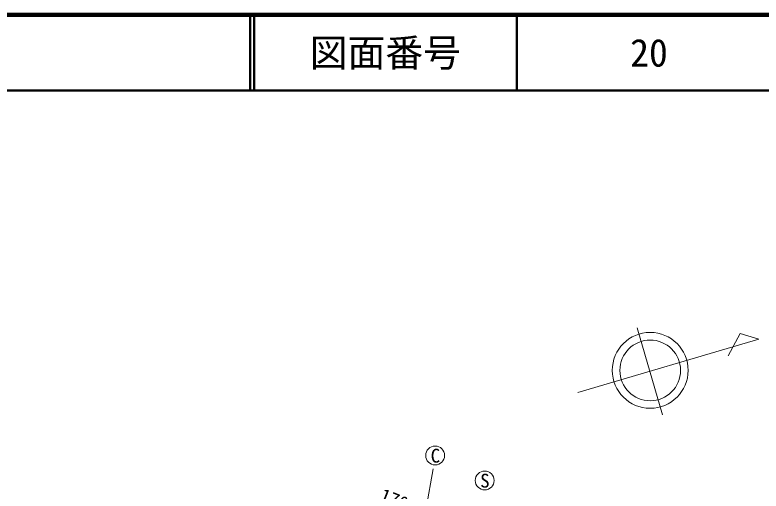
# Model space of a CAD drawing. Units: millimetres, scale not verified. Extents: x 40000 to 680000, y 20000 to 380000.
# Drawn here: x 477620 to 576326, y 317084 to 380000 of the extents above; entities that cross this region are included whole.
import ezdxf
from ezdxf.enums import TextEntityAlignment as Align

# ---------------------------------------------------------------- set-up
doc = ezdxf.new("R2010")
doc.units = ezdxf.units.MM
doc.header["$LTSCALE"] = 1000
for name, color, linetype, lineweight in [('M-BGD', 7, 'Continuous', 13), ('M-BMK-SRVR', 3, 'Continuous', 13), ('M-STR-STRC', 7, 'Continuous', 13), ('M-TTL', 2, 'Continuous', 140), ('M-TTL-LINE', 7, 'Continuous', 50)]:
    doc.layers.add(name, color=color, linetype=linetype, lineweight=lineweight)
doc.layers.add('M-TTL-TXT', color=7, linetype='Continuous')
doc.styles.add('ＭＳ ゴシック', font='')
doc.styles.get('ＭＳ ゴシック').set_extended_font_data('MS Gothic')

msp = doc.modelspace()

# ---------------------------------------------------------------- linework, layer by layer
at = {"layer": 'M-BMK-SRVR'}
for p, q in [((559918, 338641), (563271, 327173)), ((573554, 337906), (571982, 334943)), ((576049, 337175), (573554, 337906)), ((552075, 330086), (576049, 337175))]:
    msp.add_line(p, q, dxfattribs=at)
for radius in [5016, 4013]:
    msp.add_circle((561657, 333032), radius, dxfattribs=at)
at = {"layer": 'M-STR-STRC'}
msp.add_line((529616, 301281), (532950, 320037), dxfattribs=at)
for centre in [(533207, 321787), (539763, 318484)]:
    msp.add_circle(centre, 1250, dxfattribs=at)
at = {"layer": 'M-TTL'}
msp.add_line((680000, 380000), (40000, 380000), dxfattribs=at)
at = {"layer": 'M-TTL-LINE'}
for p, q in [((508747, 380000), (508747, 370000)), ((509247, 380000), (509247, 370000)), ((543997, 380000), (543997, 370000)), ((40000, 370000), (680000, 370000))]:
    msp.add_line(p, q, dxfattribs=at)

# ---------------------------------------------------------------- texts
at = {"layer": 'M-BGD', "style": 'ＭＳ ゴシック'}
msp.add_text('170', height=1833, rotation=338.563, dxfattribs=at).set_placement((525529, 315285), align=Align.BOTTOM_LEFT)
at = {"layer": 'M-STR-STRC', "style": 'ＭＳ ゴシック'}
for s, p in [('C', (533236, 321758)), ('S', (539791, 318455))]:
    msp.add_text(s, height=1833, dxfattribs=at).set_placement(p, align=Align.MIDDLE_CENTER)
at = {"layer": 'M-TTL-TXT', "style": 'ＭＳ ゴシック'}
for s, p in [('図面番号', (526622, 375000)), ('20', (561497, 375000))]:
    msp.add_text(s, height=3666, dxfattribs=at).set_placement(p, align=Align.MIDDLE_CENTER)

doc.saveas('drawing.dxf')
